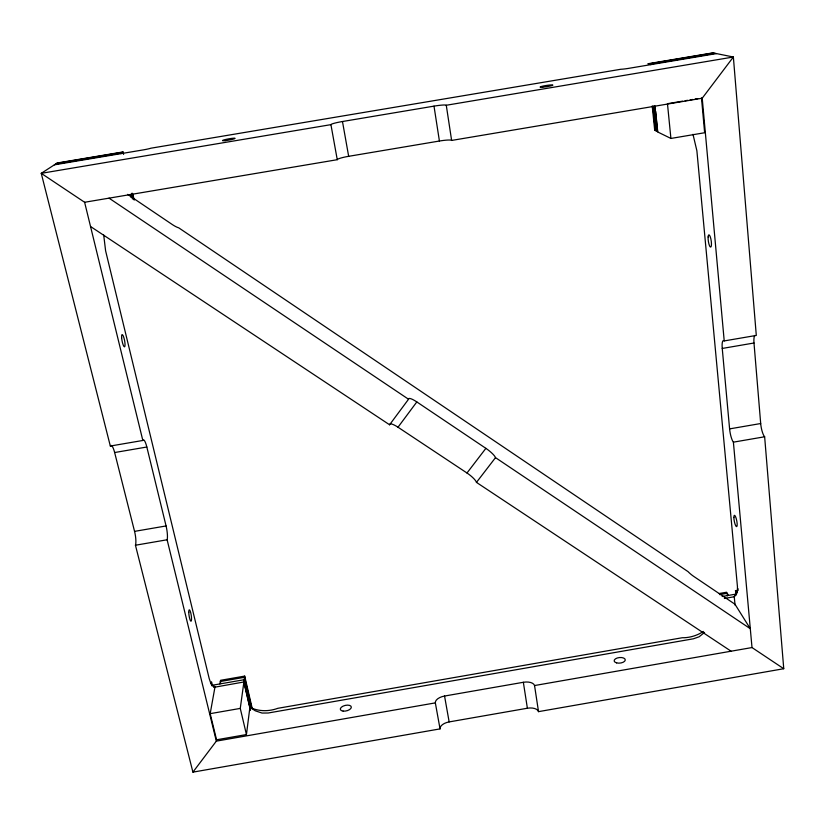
<?xml version="1.0" encoding="UTF-8"?>
<svg xmlns="http://www.w3.org/2000/svg" width="825" height="825" viewBox="0 0 825 825"><rect width="100%" height="100%" fill="white"/><g stroke="black" fill="none" stroke-linecap="round" stroke-linejoin="round"><path stroke-width="1.24" d="M214.974 687.019L210.179 713.656L216.562 739.788L246.438 734.57L249.892 707.376L243.983 681.966L213.665 687.38M246.438 734.57L240.271 708.407L244.705 676.098L220.553 680.305L219.924 683.935M211.912 685.761L211.499 681.883L211.87 685.565M738.138 588.772L736.942 592.329L734.229 596.475L735.044 605.137M90.544 226.514L389.586 424.782L408.54 399.238A10.9 2.341 36.7 0 1 416.821 401.93L485.884 448.346A10.735 2.269 37.5 0 1 495.505 457.638L750.296 628.712L734.962 604.22L693.773 576.428A7.487 1.382 39.3 0 1 688.019 571.612L178.716 227.824A8.467 1.722 34 0 1 172.136 224.431L127.607 194.38M389.586 424.782A10.838 2.578 36.6 0 1 398.001 427.216L416.821 401.93M123.595 154.409L123.028 151.944L57.203 162.999L41.25 173.333L110.323 446.036A10.942 2.506 80 0 1 114.644 452.533L134.557 531.372A10.715 2.403 80.8 0 1 135.444 545.232L192.916 772.138L216.336 741.139L435.342 702.879A10.086 5.177 -10.6 0 1 444.551 696.042L523.349 682.285A10.075 5.167 -8.3 0 1 534.548 685.544L752.008 647.553L783.75 668.724L764.641 436.776A10.643 2.681 79.7 0 1 760.691 423.534L753.998 343.004A10.859 2.795 80.6 0 1 754.834 335.445M752.008 647.553L733.394 442.159A10.643 2.434 79.7 0 1 729.599 428.887L722.246 348.449A10.859 2.537 80.6 0 1 724.216 340.921L702.219 98.216L733.363 57.008L712.841 52.862L647.883 63.773L650.884 64.618M731.084 651.203L476.468 482.388A10.673 2.506 37.5 0 0 466.991 473.003L485.884 448.346M476.468 482.388L495.505 457.638M704.55 632.424L699.136 636.787L693.454 638.787L268.177 713.006L262.041 713.058L255.265 710.799L250.047 707.355C258.586 711.593 268.94 711.593 277.829 708.314L682.254 637.746C689.721 637.859 697.187 635.559 703.395 631.445M120.852 153.667L123.028 151.944M734.229 596.475L736.137 595.021L737.416 591.442L737.447 586.627L696.888 150.81L692.99 134.31M192.916 772.138L440.045 728.887A10.003 5.332 -10.6 0 1 449.151 721.916L527.381 708.232A10.003 5.321 -8.2 0 1 538.519 711.645L783.75 668.724M718.977 593.557L726.526 592.247L728.496 595.403M736.405 594.454L735.477 590.679L737.993 590.246M719.617 594.608L727.176 593.299L727.423 595.815M212.85 685.163L244.2 679.707L250.913 708.572M722.174 596.496L736.158 594.062M724.371 598.465L734.322 596.733M210.179 713.656L240.271 708.407M110.323 446.036L142.838 440.468A10.931 2.238 80 0 1 146.829 447.016L166.072 525.948A10.715 2.145 80.7 0 1 167.114 539.777L216.336 741.139M724.216 340.921L756.298 335.424L733.363 57.008L446.273 105.26A11.694 1.176 -9.3 0 0 434.002 106.136L342.478 121.523A11.715 1.176 -9.6 0 0 330.928 124.647L41.25 173.333L84.614 202.269L142.838 440.468M114.644 452.533L146.829 447.016M722.246 348.449L753.998 343.004M134.557 531.372L166.072 525.948M729.599 428.887L760.691 423.534M135.444 545.232L167.114 539.777M733.394 442.159L764.641 436.776M56.636 163.371L122.595 152.285M648.481 63.948L713.573 53.006M55.512 164.093L121.729 152.976M649.677 64.278L715.017 53.305M54.367 164.835L143.22 149.903A8.487 0.794 -10.4 0 0 150.996 148.191L620.812 69.269A8.446 0.784 -8.5 0 0 628.763 68.341L716.482 53.604M84.614 202.269L337.26 159.699A11.612 1.454 -9.7 0 1 348.666 156.317L439.416 141.023A11.602 1.454 -9.2 0 1 451.626 140.436L702.219 98.216M682.584 101.155L667.466 103.703L670.911 138.445L704.643 132.743L701.487 97.969M685.111 100.733L687.627 100.31M690.143 99.887L692.67 99.464M695.186 99.031L697.702 98.608M670.911 138.445L657.587 131.928L654.937 105.971M398.001 427.216L466.991 473.003M109.034 198.155L408.54 399.238M211.004 683.884L214.943 686.885L212.912 686.111L210.736 683.121L209.199 678.552L105.6 250.769L103.703 235.022M735.477 590.679L736.323 593.546M220.77 683.296L220.347 681.512L244.54 677.304L251.811 708.592M130.422 194.803L131.01 197.299M243.86 682.131L250.439 710.366M132.773 193.937L134.207 200.114M244.705 676.098L252.254 708.592M132.072 193.122L133.516 199.31M131.257 193.958L132.412 198.928M330.928 124.647L337.26 159.699M435.342 702.879L440.045 728.887M342.478 121.523L348.666 156.317M444.551 696.042L449.151 721.916M434.002 106.136L439.416 141.023M523.349 682.285L527.381 708.232M446.273 105.26L451.626 140.436M534.548 685.544L538.519 711.645M653.936 105.909L656.525 131.134M652.822 106.208L655.318 130.546M652.214 105.961L654.71 130.257L657.731 131.732L655.669 111.468M655.153 106.404L655.411 108.941M225.122 140.642A6.497 0.639 -10.1 0 0 235.115 138.404A6.497 0.639 -10.1 0 0 225.978 139.384A6.497 0.639 -10.1 0 0 225.122 140.642M542.685 87.172A6.476 0.629 -8.8 0 0 552.853 85.171A6.476 0.629 -8.8 0 0 543.933 85.883A6.476 0.629 -8.8 0 0 542.685 87.172M616.636 662.887A5.589 2.795 -5.7 0 0 625.268 660.083A5.589 2.795 -5.7 0 0 617.234 657.999A5.589 2.795 -5.7 0 0 616.636 662.887M343.118 711.109A5.61 2.805 -13.2 0 0 351.326 707.169A5.61 2.805 -13.2 0 0 343.056 706.148A5.61 2.805 -13.2 0 0 343.118 711.109M708.118 236.971A6.188 1.444 81.7 0 0 710.315 246.995A6.188 1.444 81.7 0 0 710.882 238.982A6.188 1.444 81.7 0 0 708.118 236.971M733.868 517.512A5.754 1.248 78.9 0 0 736.395 526.597A5.754 1.248 78.9 0 0 736.312 518.884A5.754 1.248 78.9 0 0 733.868 517.512M188.77 612.377A5.796 1.103 81.4 0 0 190.926 621.215A5.796 1.103 81.4 0 0 190.761 612.882A5.796 1.103 81.4 0 0 188.77 612.377M121.636 337.693A6.229 1.268 79 0 0 124.472 346.84A6.229 1.268 79 0 0 123.874 337.642A6.229 1.268 79 0 0 121.636 337.693"/></g></svg>
